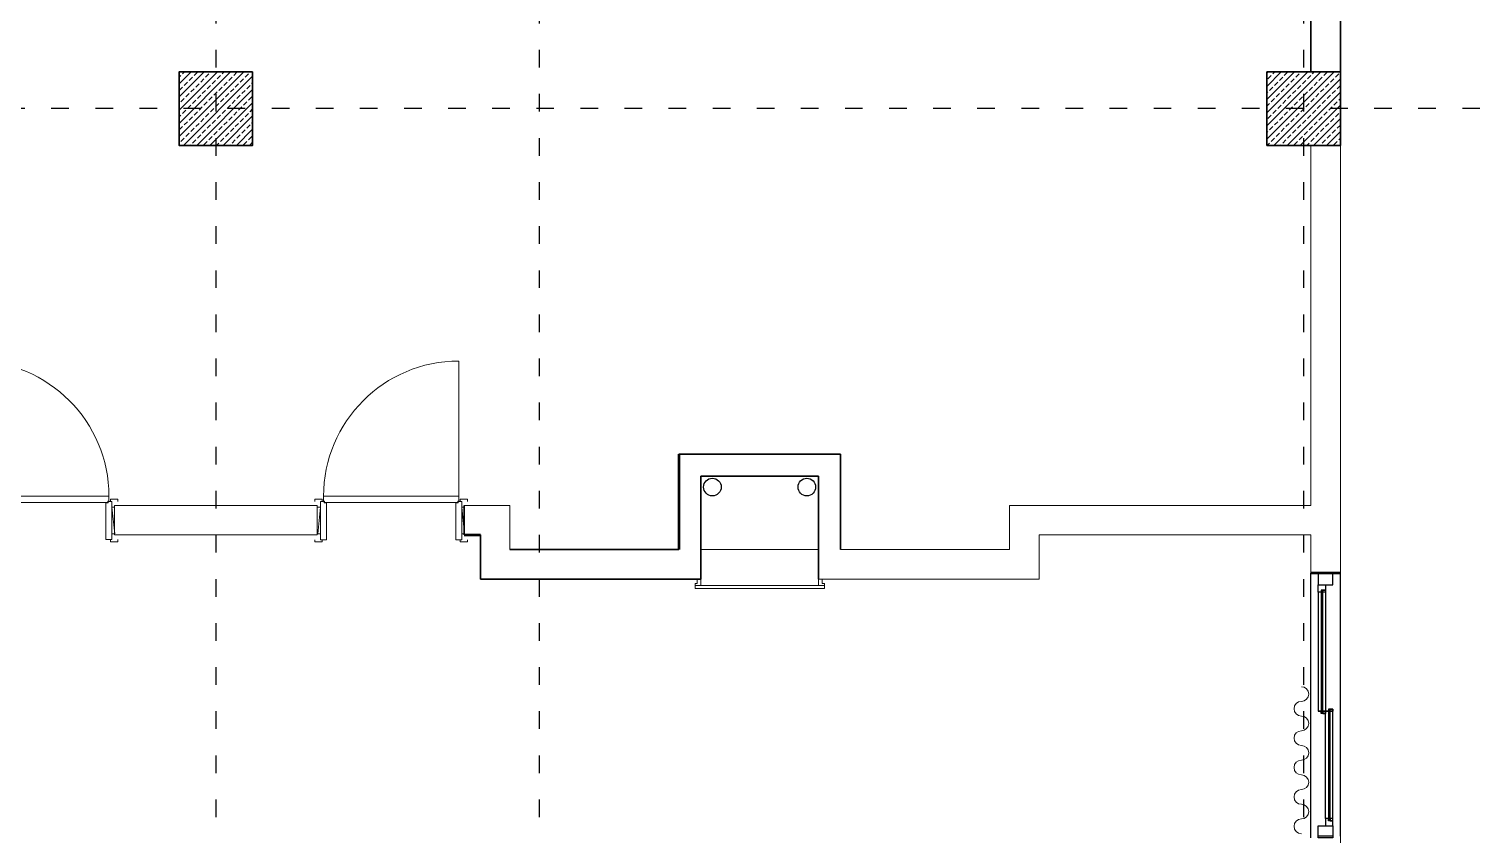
# Model space of a CAD drawing. Header units: millimetres. Extents: x 626118 to 667468, y 4481694 to 4492717.
# Drawn here: x 648858 to 649845, y 4490945 to 4491494 of the extents above; entities that cross this region are included whole.
import ezdxf

# ---------------------------------------------------------------- set-up
doc = ezdxf.new("R2010")
doc.units = ezdxf.units.MM
doc.linetypes.add('ACAD_ISO03W100', pattern=[30, 12, -18])
doc.linetypes.add('DUZ', pattern=[500, 500])
doc.layers.get('0').update_dxf_attribs({"color": 1, "linetype": 'DUZ'})
for name, color, linetype in [('AGAC', 116, 'Continuous'), ('KOLTAR_F', 145, 'Continuous'), ('PEN', 161, 'Continuous'), ('TESİSAT', 57, 'Continuous')]:
    doc.layers.add(name, color=color, linetype=linetype)
for name, color, linetype, lineweight in [('cam', 143, 'Continuous', 20), ('DUV', 220, 'Continuous', 50), ('DUVAR', 7, 'Continuous', 35), ('FE_PERDE', 205, 'Continuous', 15), ('gor25', 142, 'Continuous', 25), ('iç duvar', 7, 'Continuous', 50), ('KAPEN', 151, 'Continuous', 9), ('KOLON_F', 3, 'Continuous', 35)]:
    doc.layers.add(name, color=color, linetype=linetype, lineweight=lineweight)

# ---------------------------------------------------------------- blocks, each defined once
blk = doc.blocks.new('GEN_BLOCK00601')
at = {"linetype": 'Continuous', "ltscale": 50}
for centre, start, end in [((50, 50), 0, 180), ((250, 50), 0, 180), ((450, 50), 0, 180), ((650, 50), 0, 180), ((850, 50), 0, 180), ((150, 50), 180, 0), ((350, 50), 180, 0), ((550, 50), 180, 0), ((750, 50), 180, 0), ((950, 50), 180, 0)]:
    blk.add_arc(centre, 50, start, end, dxfattribs=at)
for tag in ['Sfb', 'FLOOR']:
    blk.add_attdef(tag, (0, 0), '', height=1)
blk = doc.blocks.new('K210')
for p, q in [((0.04, 0.985), (0.04, 0.032)), ((0.04, 0.032), (0.047, 0.032)), ((0.047, 0.032), (0.047, 0.022)), ((0.047, 0.022), (0.953, 0.022)), ((0.953, 0.032), (0.96, 0.032)), ((0.953, 0.022), (0.953, 0.032)), ((0.96, 0.032), (0.96, 0.065))]:
    blk.add_line(p, q)
for points in [[(-0.02, 0.03), (-0.02, 0.045), (0.03, 0.045), (0.03, 0.03)], [(0.04, 0.065), (0.96, 0.065)], [(1.02, 0.03), (1.02, 0.045), (0.97, 0.045), (0.97, 0.03)], [(0.02, -0.19), (0, -0.19), (0.02, -0.01), (0, -0.01)], [(0.98, -0.19), (1, -0.19), (0.98, -0.01), (1, -0.01)], [(-0.02, -0.23), (-0.02, -0.245), (0.03, -0.245), (0.03, -0.23)], [(1.02, -0.23), (1.02, -0.245), (0.97, -0.245), (0.97, -0.23)]]:
    blk.add_lwpolyline(points)
for points in [[(0.02, 0.03), (0.045, 0.03), (0.045, 0.02), (0.06, 0.02), (0.06, -0.23), (0.02, -0.23)], [(0.98, 0.03), (0.955, 0.03), (0.955, 0.02), (0.94, 0.02), (0.94, -0.23), (0.98, -0.23)]]:
    blk.add_lwpolyline(points, close=True)
blk.add_arc((0.04, 0.065), 0.92, 0, 90)

msp = doc.modelspace()

# ---------------------------------------------------------------- hatches: boundary and pattern name
at = {"layer": 'KOLTAR_F'}
h = msp.add_hatch(dxfattribs=at)
h.set_pattern_fill('ANSI33', color=256, style=0)
h.set_pattern_definition([(45, (-13843.1685, -12948.142), (-4.4901280605, 4.4901280605), []), (45, (-13838.6784, -12948.142), (-4.4901280605, 4.4901280605), [3.175, -1.5875])])
h.paths.add_polyline_path([(649010.31, 4491464.33), (648960.31, 4491464.33), (648960.31, 4491414.33), (649010.31, 4491414.33)])
h = msp.add_hatch(dxfattribs=at)
h.set_pattern_fill('ANSI33', color=256, style=0)
h.set_pattern_definition([(45, (-14583.1685, -12948.142), (-4.4901280605, 4.4901280605), []), (45, (-14578.6784, -12948.142), (-4.4901280605, 4.4901280605), [3.175, -1.5875])])
h.paths.add_polyline_path([(649750.31, 4491464.33), (649700.31, 4491464.33), (649700.31, 4491414.33), (649750.31, 4491414.33)])

# ---------------------------------------------------------------- linework, layer by layer
at = {"color": 232, "linetype": 'ACAD_ISO03W100'}
for p, q in [((648985.31, 4492079.33), (648985.31, 4488949.33)), ((649205.31, 4492079.33), (649205.31, 4488949.33)), ((649725.31, 4492079.33), (649725.31, 4488949.33)), ((649845.31, 4491439.33), (645905.31, 4491439.33))]:
    msp.add_line(p, q, dxfattribs=at)
at = {"layer": 'AGAC'}
for p, q in [((649730.31, 4490943.34), (649730.31, 4491123.34)), ((649750.31, 4490944.33), (649750.31, 4491123.34))]:
    msp.add_line(p, q, dxfattribs=at)
at = {"layer": 'cam'}
for p, q in [((649737.31, 4491111.84), (649737.31, 4491027.84)), ((649737.81, 4491111.84), (649737.81, 4491027.84)), ((649738.31, 4491111.84), (649738.31, 4491027.84)), ((649742.31, 4490954.84), (649742.31, 4491030.84)), ((649742.81, 4490954.84), (649742.81, 4491030.84)), ((649743.31, 4490954.84), (649743.31, 4491030.84))]:
    msp.add_line(p, q, dxfattribs=at)
at = {"layer": 'DUV'}
for p, q in [((649300.31, 4491204.33), (649300.31, 4491139.33)), ((649154.2, 4491149.33), (649165.31, 4491149.33)), ((649750.31, 4491123.34), (649730.31, 4491123.34)), ((649750.31, 4491123.34), (649730.31, 4491123.34)), ((649750.31, 4491123.34), (649730.31, 4491123.34))]:
    msp.add_line(p, q, dxfattribs=at)
at = {"layer": 'DUVAR'}
for p, q in [((649730.31, 4491934.33), (649730.31, 4491464.33)), ((649750.31, 4491934.33), (649750.31, 4491464.33)), ((649345.31, 4491204.33), (649300.31, 4491204.33)), ((649300.31, 4491204.33), (649300.31, 4491139.33)), ((649345.31, 4491204.33), (649410.31, 4491204.33)), ((649410.31, 4491204.33), (649410.31, 4491139.33)), ((649315.31, 4491189.33), (649395.31, 4491189.33)), ((649315.31, 4491189.33), (649315.31, 4491119.33)), ((649395.31, 4491189.33), (649395.31, 4491119.33)), ((649154.2, 4491169.33), (649154.2, 4491149.33)), ((649165.31, 4491149.33), (649154.2, 4491149.33)), ((649165.31, 4491149.33), (649165.31, 4491119.33)), ((649300.31, 4491139.33), (649185.31, 4491139.33)), ((649750.31, 4491123.34), (649730.31, 4491123.34)), ((649750.31, 4491123.34), (649730.31, 4491123.34)), ((649750.31, 4491123.34), (649730.31, 4491123.34)), ((649315.31, 4491119.33), (649165.31, 4491119.33))]:
    msp.add_line(p, q, dxfattribs=at)
at = {"layer": 'gor25'}
for p, q in [((649735.31, 4491110.34), (649735.31, 4491029.34)), ((649740.31, 4491110.34), (649740.31, 4491029.34)), ((649740.31, 4490956.34), (649740.31, 4491029.34)), ((649745.31, 4490956.34), (649745.31, 4491029.34))]:
    msp.add_line(p, q, dxfattribs=at)
at = {"layer": 'iç duvar', "color": 7, "lineweight": 18}
for p, q in [((649730.31, 4491414.33), (649730.31, 4491169.33)), ((649750.31, 4491414.33), (649750.31, 4491123.34)), ((648916.42, 4491169.33), (648975.31, 4491169.33)), ((648916.42, 4491169.33), (648916.42, 4491149.33)), ((649054.2, 4491169.33), (648975.31, 4491169.33)), ((649054.2, 4491169.33), (649054.2, 4491149.33)), ((649154.2, 4491169.33), (649185.31, 4491169.33)), ((649185.31, 4491139.33), (649185.31, 4491169.33)), ((649556.42, 4491169.33), (649525.31, 4491169.33)), ((649525.31, 4491139.33), (649525.31, 4491169.33)), ((649556.42, 4491169.33), (649730.31, 4491169.33)), ((648916.42, 4491149.33), (648990.31, 4491149.33)), ((649054.2, 4491149.33), (648975.31, 4491149.33)), ((649556.42, 4491149.33), (649545.31, 4491149.33)), ((649545.31, 4491149.33), (649545.31, 4491119.33)), ((649545.31, 4491149.33), (649556.42, 4491149.33)), ((649556.42, 4491149.33), (649730.31, 4491149.33)), ((649730.31, 4491123.34), (649730.31, 4491149.33)), ((649730.31, 4491123.34), (649730.31, 4491149.33)), ((649410.31, 4491139.33), (649525.31, 4491139.33)), ((649395.31, 4491119.33), (649545.31, 4491119.33)), ((649750.31, 4490824.33), (649750.31, 4491014.33))]:
    msp.add_line(p, q, dxfattribs=at)
at = {"layer": 'KAPEN'}
msp.add_line((649395.31, 4491139.33), (649315.31, 4491139.33), dxfattribs=at)
for points in [[(649315.31, 4491114.83), (649311.31, 4491114.83), (649311.31, 4491116.33), (649312.81, 4491116.33), (649312.81, 4491119.33), (649315.31, 4491119.33), (649315.31, 4491114.83)], [(649315.31, 4491114.83), (649311.31, 4491114.83), (649311.31, 4491116.33), (649312.81, 4491116.33), (649312.81, 4491119.33), (649315.31, 4491119.33), (649315.31, 4491114.83)], [(649395.31, 4491114.83), (649399.31, 4491114.83), (649399.31, 4491116.33), (649397.81, 4491116.33), (649397.81, 4491119.33), (649395.31, 4491119.33), (649395.31, 4491114.83)]]:
    msp.add_lwpolyline(points, close=True, dxfattribs=at)
for points in [[(649355.31, 4491114.83), (649311.31, 4491114.83), (649311.31, 4491112.83), (649355.31, 4491112.83)], [(649355.31, 4491114.83), (649399.31, 4491114.83), (649399.31, 4491112.83), (649355.31, 4491112.83)]]:
    msp.add_lwpolyline(points, dxfattribs=at)
at = {"layer": 'KOLON_F'}
for points in [[(649010.31, 4491464.33), (648960.31, 4491464.33), (648960.31, 4491414.33), (649010.31, 4491414.33)], [(649750.31, 4491464.33), (649700.31, 4491464.33), (649700.31, 4491414.33), (649750.31, 4491414.33)]]:
    msp.add_lwpolyline(points, close=True, dxfattribs=at)
at = {"layer": 'PEN'}
for points in [[(649735.31, 4491115.34), (649735.31, 4491115.34), (649745.31, 4491115.34), (649745.31, 4491123.34), (649745.31, 4491123.34), (649735.31, 4491123.34), (649735.31, 4491123.34), (649735.31, 4491123.34), (649735.31, 4491115.34)], [(649735.31, 4491115.34), (649735.31, 4491115.34), (649745.31, 4491115.34), (649745.31, 4491123.34), (649745.31, 4491123.34), (649735.31, 4491123.34), (649735.31, 4491123.34), (649735.31, 4491123.34), (649735.31, 4491115.34)], [(649735.31, 4491115.34), (649735.31, 4491115.34), (649745.31, 4491115.34), (649745.31, 4491123.34), (649745.31, 4491123.34), (649735.31, 4491123.34), (649735.31, 4491123.34), (649735.31, 4491123.34), (649735.31, 4491115.34)], [(649735.31, 4491115.34), (649735.31, 4491115.34), (649740.31, 4491115.34), (649740.31, 4491111.84), (649738.31, 4491111.84), (649737.31, 4491111.84), (649737.31, 4491110.34), (649735.31, 4491110.34), (649735.31, 4491115.34)], [(649735.31, 4491115.34), (649735.31, 4491115.34), (649740.31, 4491115.34), (649740.31, 4491111.84), (649738.31, 4491111.84), (649737.31, 4491111.84), (649737.31, 4491110.34), (649735.31, 4491110.34), (649735.31, 4491115.34)], [(649735.31, 4491115.34), (649735.31, 4491115.34), (649740.31, 4491115.34), (649740.31, 4491111.84), (649738.31, 4491111.84), (649737.31, 4491111.84), (649737.31, 4491110.34), (649735.31, 4491110.34), (649735.31, 4491115.34)], [(649740.31, 4491111.84), (649740.31, 4491110.34), (649738.31, 4491110.34), (649738.31, 4491111.84)], [(649740.31, 4491111.84), (649740.31, 4491110.34), (649738.31, 4491110.34), (649738.31, 4491111.84)], [(649740.31, 4491111.84), (649740.31, 4491110.34), (649738.31, 4491110.34), (649738.31, 4491111.84)], [(649740.31, 4491029.34), (649740.31, 4491029.34), (649745.31, 4491029.34), (649745.31, 4491030.84), (649743.31, 4491030.84), (649742.31, 4491030.84), (649742.31, 4491029.34), (649740.31, 4491029.34), (649740.31, 4491029.34)], [(649745.31, 4491030.84), (649745.31, 4491029.34), (649743.31, 4491029.34), (649743.31, 4491030.84)], [(649735.31, 4491029.34), (649735.31, 4491029.34), (649740.31, 4491029.34), (649740.31, 4491027.84), (649738.31, 4491027.84), (649737.31, 4491027.84), (649737.31, 4491029.34), (649735.31, 4491029.34), (649735.31, 4491029.34)], [(649740.31, 4491027.84), (649740.31, 4491029.34), (649738.31, 4491029.34), (649738.31, 4491027.84)], [(649740.31, 4490951.34), (649740.31, 4490951.34), (649745.31, 4490951.34), (649745.31, 4490954.84), (649743.31, 4490954.84), (649742.31, 4490954.84), (649742.31, 4490956.34), (649740.31, 4490956.34), (649740.31, 4490951.34)], [(649740.31, 4490951.34), (649740.31, 4490951.34), (649745.31, 4490951.34), (649745.31, 4490954.84), (649743.31, 4490954.84), (649742.31, 4490954.84), (649742.31, 4490956.34), (649740.31, 4490956.34), (649740.31, 4490951.34)], [(649745.31, 4490954.84), (649745.31, 4490956.34), (649743.31, 4490956.34), (649743.31, 4490954.84)], [(649745.31, 4490954.84), (649745.31, 4490956.34), (649743.31, 4490956.34), (649743.31, 4490954.84)], [(649735.31, 4490951.34), (649735.31, 4490951.34), (649745.31, 4490951.34), (649745.31, 4490944.33), (649745.31, 4490944.33), (649735.31, 4490944.33), (649735.31, 4490944.33), (649735.31, 4490944.33), (649735.31, 4490951.34)], [(649735.31, 4490951.34), (649735.31, 4490951.34), (649745.31, 4490951.34), (649745.31, 4490943.34), (649745.31, 4490943.34), (649735.31, 4490943.34), (649735.31, 4490943.34), (649735.31, 4490943.34), (649735.31, 4490951.34)]]:
    msp.add_lwpolyline(points, close=True, dxfattribs=at)
at = {"layer": 'TESİSAT', "color": 8}
for centre in [(649323.07, 4491181.9), (649387.34, 4491181.9)]:
    msp.add_circle(centre, 6, dxfattribs=at)

# ---------------------------------------------------------------- block references
at = {"layer": 'FE_PERDE', "extrusion": (0, 0, -1), "xscale": -0.10000020265579, "yscale": 0.10000020265579, "zscale": -0.10000020265579, "rotation": 270}
msp.add_blockref('GEN_BLOCK00601', (-649728.81, 4490946.1), dxfattribs=at)
at = {"layer": 'KAPEN', "yscale": 100, "zscale": 100}
for p, xscale in [((648816.53, 4491169.18), 100), ((649154.54, 4491169.11), -100)]:
    msp.add_blockref('K210', p, dxfattribs=dict(at, xscale=xscale))

doc.saveas('drawing.dxf')
